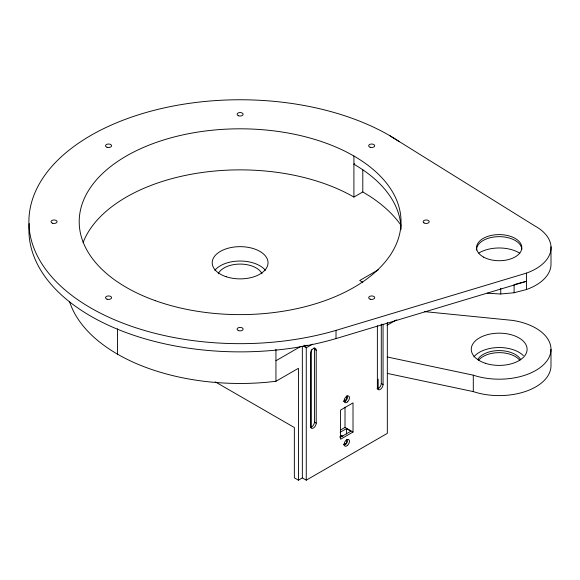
<?xml version="1.0" encoding="UTF-8"?>
<svg xmlns="http://www.w3.org/2000/svg" width="580" height="580" viewBox="0 0 580 580"><rect width="100%" height="100%" fill="white"/><g stroke="black" fill="none" stroke-linecap="round" stroke-linejoin="round"><path stroke-width="0.87" d="M354.75 163.749L353.909 164.234A160.914 92.901 0 0 1 401.034 229.506M83.085 242.505A160.914 92.901 0 0 1 195.228 173.558A160.914 92.901 0 0 1 353.909 197.077L362.797 191.944L362.797 169.751M378.508 269.656L359.723 280.502L362.79 282.271M275.942 360.745L300.795 346.398M307.125 345.209L305.638 346.071L304.079 345.173M303.13 345.955L306.262 347.761L312.497 344.165M69.455 301.296A173.493 100.166 0 0 0 267.264 382.235L275.942 381.277L298.439 368.293L298.439 480.175L302.347 477.92L306.262 480.175L387.331 433.369L387.331 322.574M387.02 325.308L396.372 319.899M343.309 401.302L346.441 399.497L346.441 395.901M340.351 430.113L345.013 427.416L353.017 432.035L353.017 402.882L340.569 410.067L340.569 439.22L353.017 432.035M340.177 432.26L346.441 428.649L350.885 431.215L339.931 437.537M343.309 444.824L346.441 443.018L346.441 439.423M336.016 330.375L526.444 273.115A51.83 29.921 0 0 0 534.724 225.874L389.485 135.481A211.229 121.952 0 0 0 107.191 126.94A211.229 121.952 0 0 0 62.973 288.13A211.229 121.952 0 0 0 336.016 330.375L336.016 338.582L526.444 281.329L515.75 284.106M487.287 293.212L500.75 293.995L514.105 292.748L526.444 289.543A51.83 29.921 0 0 0 551 263.189L551 246.761M424.444 311.612L512.597 320.399A51.794 29.906 0 0 1 547.041 360.724A51.794 29.906 0 0 1 473.295 375.18L387.331 357.005M387.331 373.426L473.295 391.601A51.794 29.906 0 0 0 550.986 365.704L550.986 349.283M381.285 324.104L381.285 383.482L383.061 384.511A4.024 2.32 -60 0 1 380.219 389.441A4.024 2.32 -60 0 1 377.377 387.795L377.377 325.714M314.055 347.775A4.024 2.32 -60 0 1 314.44 349.196L316.216 350.226L316.216 423.103A4.024 2.32 -60 0 1 313.374 428.033A4.024 2.32 -60 0 1 310.525 426.387L310.525 353.51A4.024 2.32 -60 0 1 313.374 348.58A4.024 2.32 -60 0 1 316.216 350.226M314.44 349.196L314.44 422.08L316.216 423.103M215.252 381.858L294.35 427.518L294.35 477.818L298.439 480.175M389.485 135.481L399.475 141.701M362.797 191.944L370.257 196.533A173.493 100.166 0 0 1 400.925 225.17M526.444 273.115L526.444 289.543M514.105 284.534L514.105 292.748M500.75 288.253L500.75 293.995M473.295 375.18L473.295 391.601M383.061 324.227L383.061 384.511M378.174 379.124L378.174 388.904M353.909 156.02L353.909 197.077M346.441 428.649L346.441 434.036M345.013 400.033L345.013 401.795M345.013 407.102L345.013 427.416M311.322 349.646L311.322 427.358M306.262 347.761L306.262 480.175M302.347 346.405L302.347 477.92M275.942 349.211L275.942 381.277M117.443 328.795L117.443 354.126M336.016 338.582A211.229 121.952 0 0 1 29.188 223.546M214.832 270.331A27.905 16.109 0 0 1 240.12 261.029A27.905 16.109 0 0 1 265.415 270.331M218.261 273.76A22.627 13.064 0 0 1 240.12 264.081A22.627 13.064 0 0 1 261.979 273.76M347.594 395.98A3.77 2.175 -60 0 1 344.324 401.635M347.594 439.502A3.77 2.175 -60 0 1 344.324 445.157M341.105 435.319A3.77 2.175 -60 0 1 341.461 436.653M339.88 436.646A3.77 2.175 -60 0 1 342.881 436.349M314.44 422.08A4.024 2.32 -60 0 1 310.858 427.315M381.285 383.482A4.024 2.32 -60 0 1 377.022 388.788M478.877 253.039A27.905 16.109 0 0 1 519.782 253.213M476.572 250.111A22.627 13.064 0 0 1 498.51 236.655A22.627 13.064 0 0 1 521.812 249.32M473.903 356.838A27.905 16.109 0 0 1 497.981 347.558A27.905 16.109 0 0 1 523.363 355.598M477.666 359.622A22.627 13.064 0 0 1 499.191 350.588A22.627 13.064 0 0 1 520.717 359.622M478.522 360.39A22.627 13.064 0 0 1 499.191 352.64A22.627 13.064 0 0 1 519.861 360.39M155.324 300.672A160.914 92.901 0 0 0 400.954 224.634A160.914 92.901 0 0 0 164.082 139.838A160.914 92.901 0 0 0 155.324 300.672M226.171 276.725A27.905 16.109 0 0 0 268.032 262.769A27.905 16.109 0 0 0 226.171 248.82A27.905 16.109 0 0 0 226.171 276.725M347.485 401.867A3.77 2.175 -60 0 0 348.681 396.024A3.77 2.175 -60 0 0 344.215 399.983A3.77 2.175 -60 0 0 347.485 401.867M347.485 445.389A3.77 2.175 -60 0 0 348.681 439.546A3.77 2.175 -60 0 0 344.215 443.504A3.77 2.175 -60 0 0 347.485 445.389M370.185 147.262A3.016 1.74 0 0 0 374.709 145.754A3.016 1.74 0 0 0 370.185 144.246A3.016 1.74 0 0 0 370.185 147.262M424.06 222.945A3.016 1.74 0 0 0 429.106 222.162A3.016 1.74 0 0 0 425.408 220.03A3.016 1.74 0 0 0 424.06 222.945M370.185 299.186A3.016 1.74 0 0 0 374.709 297.678A3.016 1.74 0 0 0 370.185 296.17A3.016 1.74 0 0 0 370.185 299.186M238.612 330.651A3.016 1.74 0 0 0 243.136 329.143A3.016 1.74 0 0 0 238.612 327.635A3.016 1.74 0 0 0 238.612 330.651M107.039 299.186A3.016 1.74 0 0 0 111.57 297.678A3.016 1.74 0 0 0 107.039 296.17A3.016 1.74 0 0 0 107.039 299.186M52.541 223.22A3.016 1.74 0 0 0 57.065 221.712A3.016 1.74 0 0 0 52.541 220.204A3.016 1.74 0 0 0 52.541 223.22M107.039 147.262A3.016 1.74 0 0 0 111.57 145.754A3.016 1.74 0 0 0 107.039 144.246A3.016 1.74 0 0 0 107.039 147.262M238.612 115.797A3.016 1.74 0 0 0 243.136 114.289A3.016 1.74 0 0 0 238.612 112.781A3.016 1.74 0 0 0 238.612 115.797M485.235 363.239A27.905 16.109 0 0 0 527.104 349.283A27.905 16.109 0 0 0 485.235 335.327A27.905 16.109 0 0 0 485.235 363.239M483.684 257.172A22.627 13.064 0 0 0 521.217 250.661A22.627 13.064 0 0 0 492.681 235.154A22.627 13.064 0 0 0 483.684 257.172"/></g></svg>
